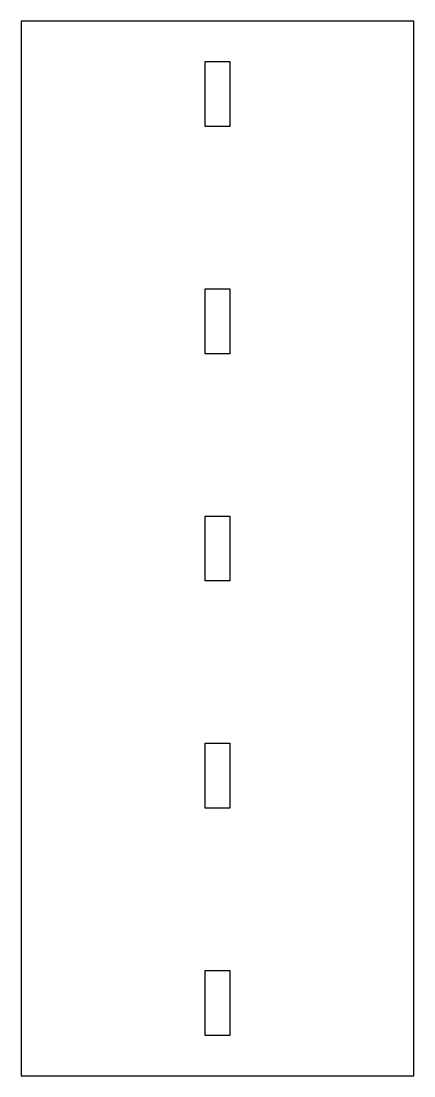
# Model space of a CAD drawing. Header units: millimetres. Extents: x -73 to 73, y -195 to 195.
import ezdxf

# ---------------------------------------------------------------- set-up
doc = ezdxf.new("R2010")
doc.units = ezdxf.units.MM

msp = doc.modelspace()

# ---------------------------------------------------------------- linework, layer by layer
for points in [[(-72.5, 195), (-72.5, -195), (72.5, -195), (72.5, 195)], [(-4.5, 180), (4.5, 180), (4.5, 156), (-4.5, 156)], [(-4.5, 96), (4.5, 96), (4.5, 72), (-4.5, 72)], [(-4.5, 12), (4.5, 12), (4.5, -12), (-4.5, -12)], [(4.5, -96), (-4.5, -96), (-4.5, -72), (4.5, -72)], [(4.5, -180), (-4.5, -180), (-4.5, -156), (4.5, -156)]]:
    msp.add_lwpolyline(points, close=True)

doc.saveas('drawing.dxf')
